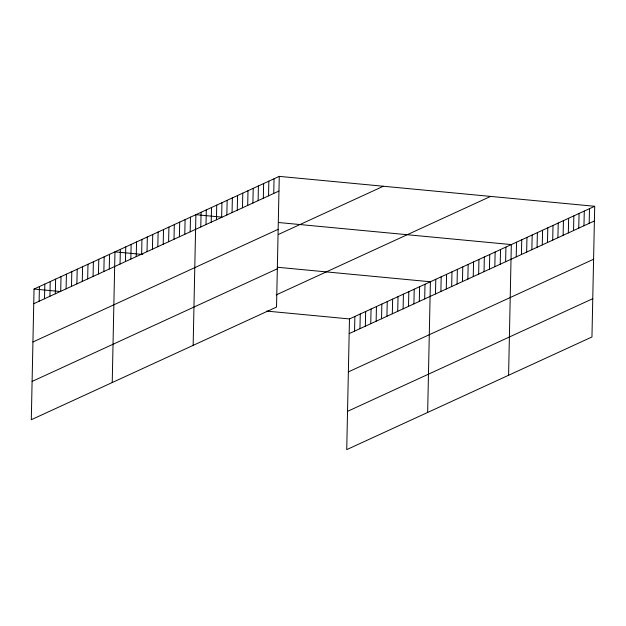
<?xml version="1.0" encoding="UTF-8"?>
<svg xmlns="http://www.w3.org/2000/svg" width="626" height="626" viewBox="0 0 626 626"><rect width="100%" height="100%" fill="white"/><g stroke="black" fill="none" stroke-linecap="round" stroke-linejoin="round"><path stroke-width="0.94" d="M279.266 176.375L34.039 289.032L31.3 419.717L276.528 307.061L279.266 176.375L594.7 206.283L591.961 336.968L346.734 449.625L349.472 318.939L594.7 206.283M39.125 301.231L39.43 286.551M44.516 298.759L44.829 284.071M49.916 296.278L50.221 281.598M55.307 293.797L55.62 279.118M60.706 291.317L61.012 276.637M66.098 288.844L66.411 274.165M71.497 286.364L71.802 271.684M76.888 283.883L77.194 269.203M82.288 281.403L82.593 266.723M87.679 278.93L87.984 264.25M93.078 276.449L93.384 261.77M98.47 273.969L98.775 259.289M103.861 271.496L104.174 256.809M109.26 269.016L109.566 254.336M112.226 382.541L114.965 251.855L142.845 254.5M120.051 264.055L120.356 249.375M125.443 261.582L125.756 246.902M130.842 259.101L131.147 244.422M136.233 256.621L136.546 241.941M141.632 254.14L141.938 239.461M147.024 251.668L147.329 236.988M152.423 249.187L152.728 234.507M157.815 246.707L158.12 232.027M163.206 244.234L163.519 229.546M168.605 241.753L168.91 227.074M173.997 239.273L174.31 224.593M179.396 236.792L179.701 222.113M184.787 234.32L185.1 219.632M190.187 231.839L190.492 217.159M193.152 345.364L195.891 214.679L221.909 217.144M200.79 226.964L201.095 212.284M206.001 224.57L206.306 209.89M211.212 222.175L211.518 207.496M216.424 219.781L216.729 205.101M221.635 217.386L221.94 202.707M226.847 215L227.152 200.312M232.058 212.605L232.363 197.926M237.27 210.211L237.575 195.531M242.481 207.816L242.786 193.137M247.693 205.422L247.998 190.742M252.904 203.027L253.209 188.348M258.115 200.633L258.421 185.953M263.327 198.239L263.632 183.559M268.538 195.844L268.844 181.164M273.75 193.45L274.055 178.77M354.559 331.146L354.872 316.459M359.958 328.666L360.263 313.986M365.349 326.185L365.654 311.505M370.748 323.705L371.054 309.025M376.14 321.232L376.445 306.552M381.539 318.751L381.844 304.072M386.931 316.271L387.236 301.591M392.322 313.79L392.635 299.111M397.721 311.318L398.026 296.638M403.113 308.837L403.426 294.157M408.512 306.357L408.817 291.677M413.903 303.884L414.216 289.196M419.303 301.403L419.608 286.724M424.694 298.923L424.999 284.243M427.66 412.448L430.398 281.763L277.467 267.263M435.485 293.97L435.79 279.29M440.884 291.489L441.189 276.809M446.275 289.009L446.581 274.329M451.667 286.528L451.98 271.848M457.066 284.055L457.371 269.376M462.457 281.575L462.77 266.895M467.857 279.094L468.162 264.415M473.248 276.622L473.561 261.934M478.647 274.141L478.953 259.461M484.039 271.661L484.344 256.981M489.438 269.18L489.743 254.5M494.83 266.707L495.135 252.02M500.229 264.227L500.534 249.547M505.62 261.746L505.925 247.067M508.586 375.271L511.325 244.586L278.601 222.52M516.223 256.871L516.536 242.192M521.435 254.485L521.748 239.797M526.646 252.09L526.959 237.403M531.857 249.696L532.17 235.016M537.069 247.301L537.382 232.622M542.28 244.907L542.585 230.227M547.492 242.512L547.797 227.833M552.703 240.118L553.008 225.438M557.915 237.724L558.22 223.044M563.126 235.329L563.431 220.649M568.338 232.935L568.643 218.255M573.549 230.54L573.854 215.86M578.76 228.146L579.066 213.466M583.972 225.751L584.277 211.072M589.183 223.357L589.489 208.677M33.734 303.712L278.953 191.055M32.928 341.992L278.155 229.335M278.398 234.46L383.355 186.243M32.098 381.437L277.326 268.781M276.207 294.909L490.604 196.415M349.167 333.619L594.395 220.97M348.361 371.899L593.589 259.25M347.54 411.345L592.767 298.688M34.039 289.032L60.065 291.497M266.754 311.099L349.472 318.939"/></g></svg>
